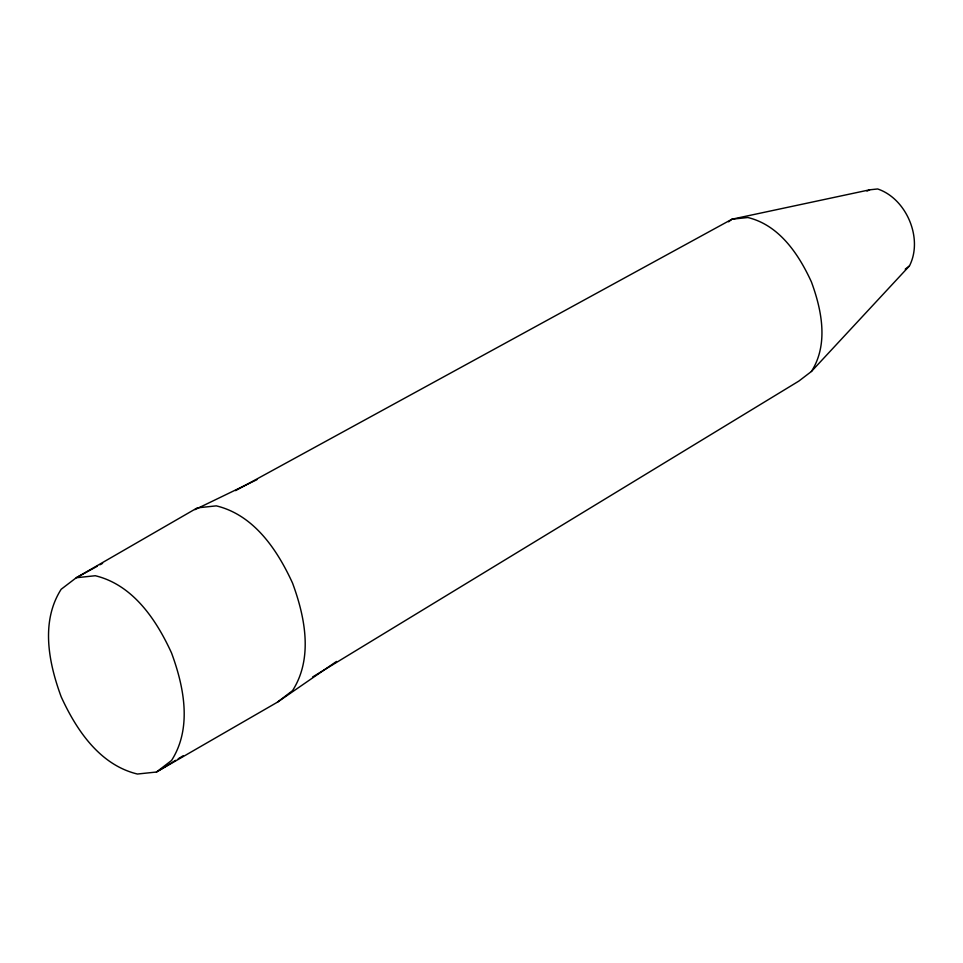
<?xml version="1.0" encoding="UTF-8"?>
<svg xmlns="http://www.w3.org/2000/svg" width="963" height="963" viewBox="0 0 963 963"><rect width="100%" height="100%" fill="white"/><g stroke="black" fill="none" stroke-linecap="round" stroke-linejoin="round"><path stroke-width="1.44" d="M312.602 676.989L798.833 381.095L811.4 371.489C828.686 344.429 821.836 310.194 811.4 281.894C798.724 254.196 779.26 225.101 747.854 217.518L732.012 219.191L235.574 490.636M811.4 371.489L909.421 265.957C923.445 238.728 906.544 198.655 877.654 188.965L869.721 189.807L732.012 219.191L728.582 221.815M194.959 509.644L256.94 479.658M277.464 702.159L292.547 690.627C313.288 658.15 305.066 617.066 292.547 583.109C277.344 549.861 253.979 514.952 216.29 505.864L197.283 507.874L76.27 577.74L61.175 589.26C40.446 621.737 48.656 662.821 61.175 696.779C76.378 730.026 99.743 764.935 137.432 774.035L156.451 772.025L277.464 702.159L336.496 661.449M905.232 269.159L909.421 265.957M175.651 760.337L156.451 772.025L171.534 760.493C192.275 728.016 184.065 686.932 171.534 652.974C156.331 619.727 132.966 584.818 95.277 575.73L76.27 577.74L97.335 566.22M178.203 758.784L183.331 755.666M99.959 564.775L102.596 563.343M867.013 191.095L869.721 189.807"/></g></svg>
